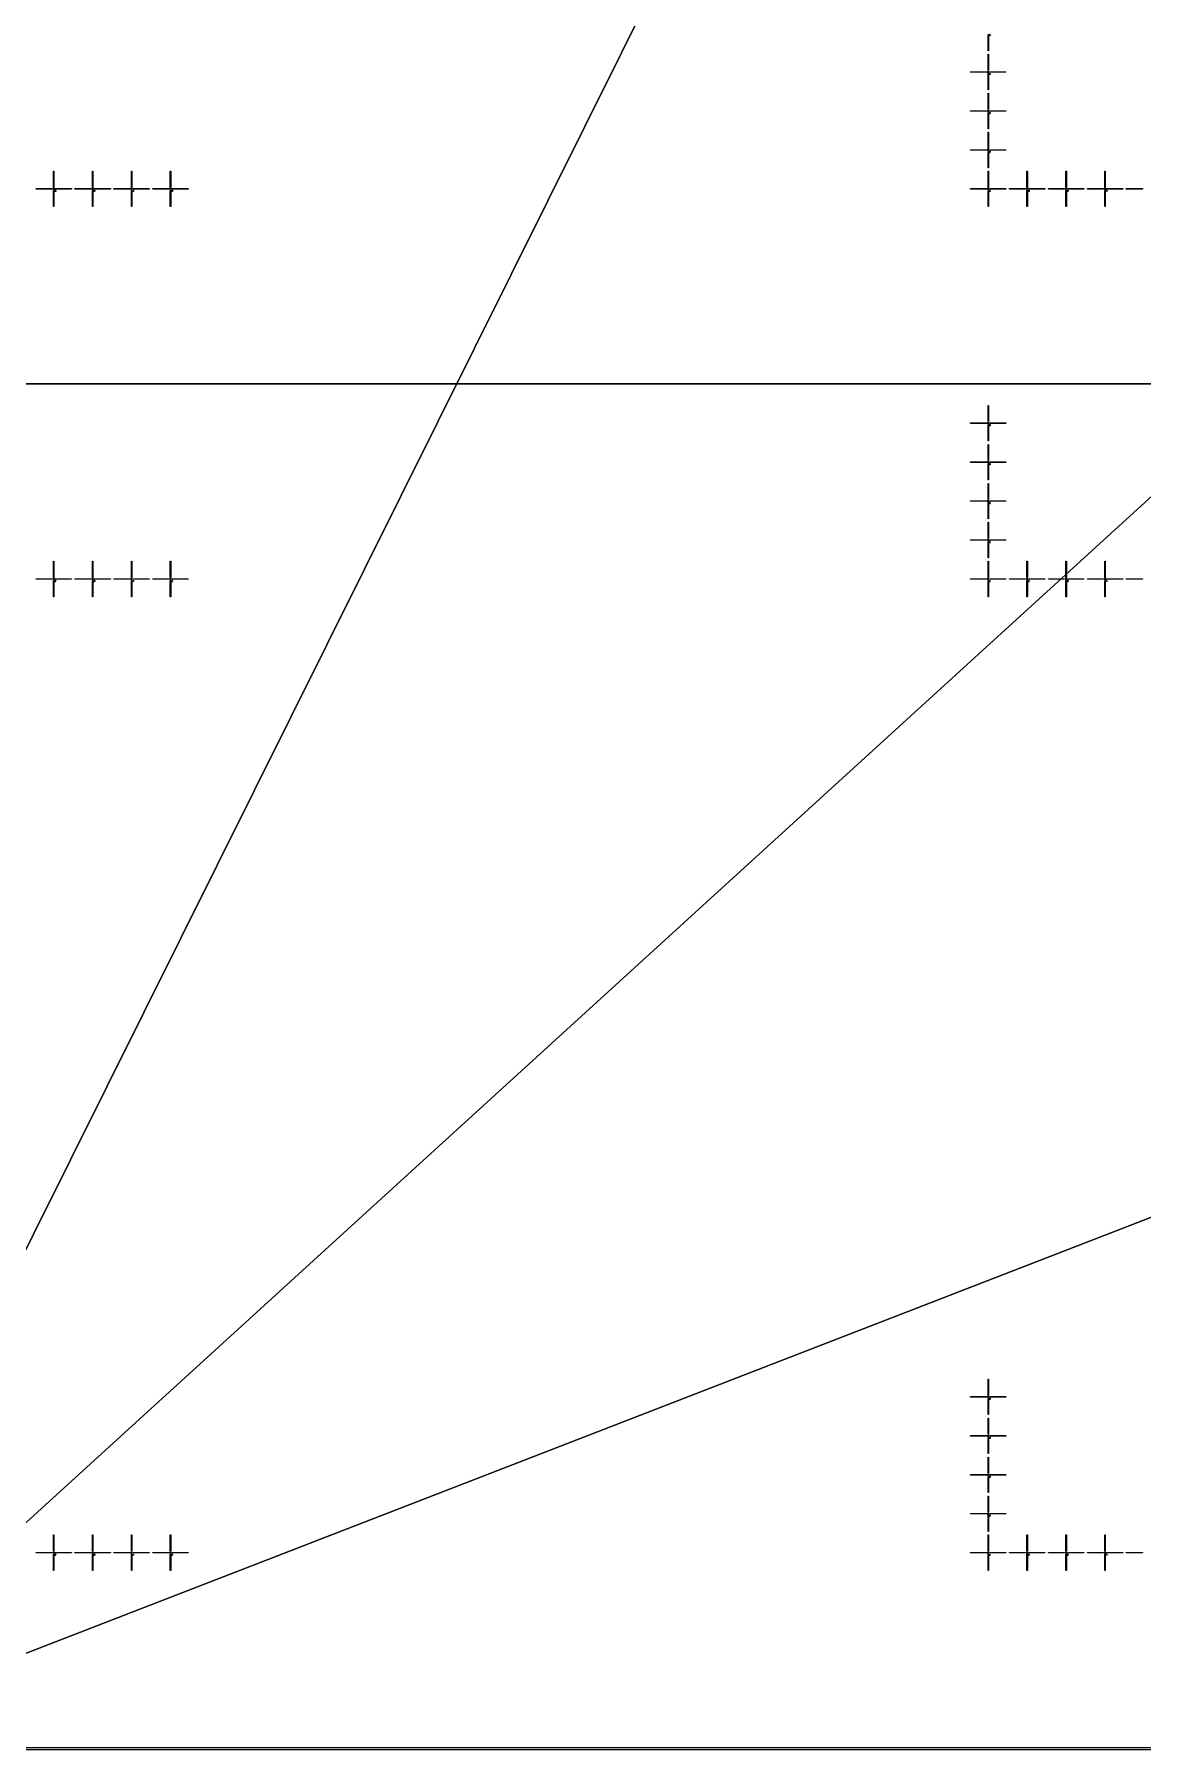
# Model space of a CAD drawing. Extents: x -25400 to 25400, y -24113 to 25400.
# Drawn here: x 1324 to 7017, y 11 to 8810 of the extents above; entities that cross this region are included whole.
import ezdxf

# ---------------------------------------------------------------- set-up
doc = ezdxf.new("R2010")
doc.units = 0
for name, color, linetype in [('L0D0', 2, 'CONTINUOUS'), ('L1D0', 3, 'CONTINUOUS'), ('L3D0', 4, 'CONTINUOUS')]:
    doc.layers.add(name, color=color, linetype=linetype)

msp = doc.modelspace()

# ---------------------------------------------------------------- linework, layer by layer
at = {"layer": 'L0D0'}
for points in [[(0, 0), (1299.037, 14018.85), (6980.558, 14018.85)], [(0, 0), (14229.5, 12971.903), (14229.5, 7078), (18270.424, 7078)]]:
    msp.add_lwpolyline(points, close=True, dxfattribs=at)
for points in [[(14229.5, 12971.903), (0, 0), (6980.558, 14018.85)], [(22900, 0), (0, 0), (18270.424, 7078)]]:
    msp.add_lwpolyline(points, dxfattribs=at)
at = {"layer": 'L1D0'}
for points in [[(6222.25, 8724.85), (6222.25, 8807.85), (6224.75, 8807.85), (6224.75, 8724.85)], [(6229.5, 8805.294), (6229.5, 8808.85), (6233.944, 8808.85), (6233.944, 8807.961), (6230.389, 8807.961), (6230.389, 8806.183), (6233.056, 8806.183), (6233.056, 8805.294)], [(6229.5, 8802.628), (6229.5, 8803.517), (6233.056, 8803.517), (6233.056, 8802.628)], [(6233.056, 8803.517), (6233.056, 8805.294), (6233.944, 8805.294), (6233.944, 8803.517)], [(6222.25, 8623.85), (6222.25, 8706.85), (6224.75, 8706.85), (6224.75, 8623.85)], [(6132.5, 8614.6), (6132.5, 8617.1), (6215.5, 8617.1), (6215.5, 8614.6)], [(6223.3, 8610.85), (6223.3, 8615.65), (6218.5, 8615.65), (6218.5, 8616.05), (6223.3, 8616.05), (6223.3, 8620.85), (6223.7, 8620.85), (6223.7, 8616.05), (6228.5, 8616.05), (6228.5, 8615.65), (6223.7, 8615.65), (6223.7, 8610.85)], [(6222.25, 8524.85), (6222.25, 8607.85), (6224.75, 8607.85), (6224.75, 8524.85)], [(6232.167, 8602.628), (6232.167, 8604.406), (6229.5, 8604.406), (6229.5, 8606.183), (6230.389, 8606.183), (6230.389, 8605.294), (6232.167, 8605.294), (6232.167, 8607.961), (6231.278, 8607.961), (6231.278, 8608.85), (6233.056, 8608.85), (6233.056, 8605.294), (6233.944, 8605.294), (6233.944, 8604.406), (6233.056, 8604.406), (6233.056, 8602.628)], [(6230.389, 8606.183), (6230.389, 8607.961), (6231.278, 8607.961), (6231.278, 8606.183)], [(6231.5, 8614.6), (6231.5, 8617.1), (6314.5, 8617.1), (6314.5, 8614.6)], [(6222.25, 8423.85), (6222.25, 8506.85), (6224.75, 8506.85), (6224.75, 8423.85)], [(6132.5, 8414.6), (6132.5, 8417.1), (6215.5, 8417.1), (6215.5, 8414.6)], [(6223.3, 8410.85), (6223.3, 8415.65), (6218.5, 8415.65), (6218.5, 8416.05), (6223.3, 8416.05), (6223.3, 8420.85), (6223.7, 8420.85), (6223.7, 8416.05), (6228.5, 8416.05), (6228.5, 8415.65), (6223.7, 8415.65), (6223.7, 8410.85)], [(6222.25, 8324.85), (6222.25, 8407.85), (6224.75, 8407.85), (6224.75, 8324.85)], [(6229.5, 8407.961), (6229.5, 8408.85), (6233.056, 8408.85), (6233.056, 8407.961)], [(6229.5, 8402.628), (6229.5, 8403.517), (6233.056, 8403.517), (6233.056, 8402.628)], [(6230.389, 8405.294), (6230.389, 8406.183), (6233.056, 8406.183), (6233.056, 8405.294)], [(6231.5, 8414.6), (6231.5, 8417.1), (6314.5, 8417.1), (6314.5, 8414.6)], [(6233.056, 8406.183), (6233.056, 8407.961), (6233.944, 8407.961), (6233.944, 8406.183)], [(6233.056, 8403.517), (6233.056, 8405.294), (6233.944, 8405.294), (6233.944, 8403.517)], [(6222.25, 8223.85), (6222.25, 8306.85), (6224.75, 8306.85), (6224.75, 8223.85)], [(6132.5, 8214.6), (6132.5, 8217.1), (6215.5, 8217.1), (6215.5, 8214.6)], [(6223.3, 8210.85), (6223.3, 8215.65), (6218.5, 8215.65), (6218.5, 8216.05), (6223.3, 8216.05), (6223.3, 8220.85), (6223.7, 8220.85), (6223.7, 8216.05), (6228.5, 8216.05), (6228.5, 8215.65), (6223.7, 8215.65), (6223.7, 8210.85)], [(6222.25, 8124.85), (6222.25, 8207.85), (6224.75, 8207.85), (6224.75, 8124.85)], [(6229.5, 8207.072), (6229.5, 8207.961), (6230.389, 8207.961), (6230.389, 8207.072)], [(6229.5, 8202.628), (6229.5, 8204.406), (6230.389, 8204.406), (6230.389, 8203.517), (6233.944, 8203.517), (6233.944, 8202.628)], [(6230.389, 8207.961), (6230.389, 8208.85), (6233.056, 8208.85), (6233.056, 8207.961)], [(6230.389, 8204.406), (6230.389, 8205.294), (6232.167, 8205.294), (6232.167, 8204.406)], [(6231.5, 8214.6), (6231.5, 8217.1), (6314.5, 8217.1), (6314.5, 8214.6)], [(6232.167, 8205.294), (6232.167, 8206.183), (6233.056, 8206.183), (6233.056, 8205.294)], [(6233.056, 8206.183), (6233.056, 8207.961), (6233.944, 8207.961), (6233.944, 8206.183)], [(1422.25, 8023.85), (1422.25, 8106.85), (1424.75, 8106.85), (1424.75, 8023.85)], [(1622.25, 8023.85), (1622.25, 8106.85), (1624.75, 8106.85), (1624.75, 8023.85)], [(1822.25, 8023.85), (1822.25, 8106.85), (1824.75, 8106.85), (1824.75, 8023.85)], [(2022.25, 8023.85), (2022.25, 8106.85), (2024.75, 8106.85), (2024.75, 8023.85)], [(6222.25, 8023.85), (6222.25, 8106.85), (6224.75, 8106.85), (6224.75, 8023.85)], [(6422.25, 8023.85), (6422.25, 8106.85), (6424.75, 8106.85), (6424.75, 8023.85)], [(6622.25, 8023.85), (6622.25, 8106.85), (6624.75, 8106.85), (6624.75, 8023.85)], [(6822.25, 8023.85), (6822.25, 8106.85), (6824.75, 8106.85), (6824.75, 8023.85)], [(1332.5, 8014.6), (1332.5, 8017.1), (1415.5, 8017.1), (1415.5, 8014.6)], [(1423.3, 8010.85), (1423.3, 8015.65), (1418.5, 8015.65), (1418.5, 8016.05), (1423.3, 8016.05), (1423.3, 8020.85), (1423.7, 8020.85), (1423.7, 8016.05), (1428.5, 8016.05), (1428.5, 8015.65), (1423.7, 8015.65), (1423.7, 8010.85)], [(1422.25, 7924.85), (1422.25, 8007.85), (1424.75, 8007.85), (1424.75, 7924.85)], [(1429.5, 8007.072), (1429.5, 8007.961), (1430.389, 8007.961), (1430.389, 8007.072)], [(1430.389, 8007.961), (1430.389, 8008.85), (1433.056, 8008.85), (1433.056, 8007.961)], [(1431.5, 8014.6), (1431.5, 8017.1), (1514.5, 8017.1), (1514.5, 8014.6)], [(1433.056, 8006.183), (1433.056, 8007.961), (1433.944, 8007.961), (1433.944, 8006.183)], [(1532.5, 8014.6), (1532.5, 8017.1), (1615.5, 8017.1), (1615.5, 8014.6)], [(1623.3, 8010.85), (1623.3, 8015.65), (1618.5, 8015.65), (1618.5, 8016.05), (1623.3, 8016.05), (1623.3, 8020.85), (1623.7, 8020.85), (1623.7, 8016.05), (1628.5, 8016.05), (1628.5, 8015.65), (1623.7, 8015.65), (1623.7, 8010.85)], [(1622.25, 7924.85), (1622.25, 8007.85), (1624.75, 8007.85), (1624.75, 7924.85)], [(1629.5, 8007.961), (1629.5, 8008.85), (1633.056, 8008.85), (1633.056, 8007.961)], [(1631.5, 8014.6), (1631.5, 8017.1), (1714.5, 8017.1), (1714.5, 8014.6)], [(1633.056, 8006.183), (1633.056, 8007.961), (1633.944, 8007.961), (1633.944, 8006.183)], [(1732.5, 8014.6), (1732.5, 8017.1), (1815.5, 8017.1), (1815.5, 8014.6)], [(1823.3, 8010.85), (1823.3, 8015.65), (1818.5, 8015.65), (1818.5, 8016.05), (1823.3, 8016.05), (1823.3, 8020.85), (1823.7, 8020.85), (1823.7, 8016.05), (1828.5, 8016.05), (1828.5, 8015.65), (1823.7, 8015.65), (1823.7, 8010.85)], [(1822.25, 7924.85), (1822.25, 8007.85), (1824.75, 8007.85), (1824.75, 7924.85)], [(1832.167, 8002.628), (1832.167, 8004.406), (1829.5, 8004.406), (1829.5, 8006.183), (1830.389, 8006.183), (1830.389, 8005.294), (1832.167, 8005.294), (1832.167, 8007.961), (1831.278, 8007.961), (1831.278, 8008.85), (1833.056, 8008.85), (1833.056, 8005.294), (1833.944, 8005.294), (1833.944, 8004.406), (1833.056, 8004.406), (1833.056, 8002.628)], [(1830.389, 8006.183), (1830.389, 8007.961), (1831.278, 8007.961), (1831.278, 8006.183)], [(1831.5, 8014.6), (1831.5, 8017.1), (1914.5, 8017.1), (1914.5, 8014.6)], [(1932.5, 8014.6), (1932.5, 8017.1), (2015.5, 8017.1), (2015.5, 8014.6)], [(2023.3, 8010.85), (2023.3, 8015.65), (2018.5, 8015.65), (2018.5, 8016.05), (2023.3, 8016.05), (2023.3, 8020.85), (2023.7, 8020.85), (2023.7, 8016.05), (2028.5, 8016.05), (2028.5, 8015.65), (2023.7, 8015.65), (2023.7, 8010.85)], [(2022.25, 7924.85), (2022.25, 8007.85), (2024.75, 8007.85), (2024.75, 7924.85)], [(2029.5, 8005.294), (2029.5, 8008.85), (2033.944, 8008.85), (2033.944, 8007.961), (2030.389, 8007.961), (2030.389, 8006.183), (2033.056, 8006.183), (2033.056, 8005.294)], [(2031.5, 8014.6), (2031.5, 8017.1), (2114.5, 8017.1), (2114.5, 8014.6)], [(6132.5, 8014.6), (6132.5, 8017.1), (6215.5, 8017.1), (6215.5, 8014.6)], [(6223.3, 8010.85), (6223.3, 8015.65), (6218.5, 8015.65), (6218.5, 8016.05), (6223.3, 8016.05), (6223.3, 8020.85), (6223.7, 8020.85), (6223.7, 8016.05), (6228.5, 8016.05), (6228.5, 8015.65), (6223.7, 8015.65), (6223.7, 8010.85)], [(6222.25, 7924.85), (6222.25, 8007.85), (6224.75, 8007.85), (6224.75, 7924.85)], [(6230.389, 8002.628), (6230.389, 8003.517), (6231.278, 8003.517), (6231.278, 8007.072), (6230.389, 8007.072), (6230.389, 8007.961), (6231.278, 8007.961), (6231.278, 8008.85), (6232.167, 8008.85), (6232.167, 8003.517), (6233.056, 8003.517), (6233.056, 8002.628)], [(6231.5, 8014.6), (6231.5, 8017.1), (6314.5, 8017.1), (6314.5, 8014.6)], [(6332.5, 8014.6), (6332.5, 8017.1), (6415.5, 8017.1), (6415.5, 8014.6)], [(6423.3, 8010.85), (6423.3, 8015.65), (6418.5, 8015.65), (6418.5, 8016.05), (6423.3, 8016.05), (6423.3, 8020.85), (6423.7, 8020.85), (6423.7, 8016.05), (6428.5, 8016.05), (6428.5, 8015.65), (6423.7, 8015.65), (6423.7, 8010.85)], [(6422.25, 7924.85), (6422.25, 8007.85), (6424.75, 8007.85), (6424.75, 7924.85)], [(6429.5, 8007.072), (6429.5, 8007.961), (6430.389, 8007.961), (6430.389, 8007.072)], [(6430.389, 8007.961), (6430.389, 8008.85), (6433.056, 8008.85), (6433.056, 8007.961)], [(6431.5, 8014.6), (6431.5, 8017.1), (6514.5, 8017.1), (6514.5, 8014.6)], [(6433.056, 8006.183), (6433.056, 8007.961), (6433.944, 8007.961), (6433.944, 8006.183)], [(6532.5, 8014.6), (6532.5, 8017.1), (6615.5, 8017.1), (6615.5, 8014.6)], [(6623.3, 8010.85), (6623.3, 8015.65), (6618.5, 8015.65), (6618.5, 8016.05), (6623.3, 8016.05), (6623.3, 8020.85), (6623.7, 8020.85), (6623.7, 8016.05), (6628.5, 8016.05), (6628.5, 8015.65), (6623.7, 8015.65), (6623.7, 8010.85)], [(6622.25, 7924.85), (6622.25, 8007.85), (6624.75, 8007.85), (6624.75, 7924.85)], [(6629.5, 8007.961), (6629.5, 8008.85), (6633.056, 8008.85), (6633.056, 8007.961)], [(6631.5, 8014.6), (6631.5, 8017.1), (6714.5, 8017.1), (6714.5, 8014.6)], [(6633.056, 8006.183), (6633.056, 8007.961), (6633.944, 8007.961), (6633.944, 8006.183)], [(6732.5, 8014.6), (6732.5, 8017.1), (6815.5, 8017.1), (6815.5, 8014.6)], [(6823.3, 8010.85), (6823.3, 8015.65), (6818.5, 8015.65), (6818.5, 8016.05), (6823.3, 8016.05), (6823.3, 8020.85), (6823.7, 8020.85), (6823.7, 8016.05), (6828.5, 8016.05), (6828.5, 8015.65), (6823.7, 8015.65), (6823.7, 8010.85)], [(6822.25, 7924.85), (6822.25, 8007.85), (6824.75, 8007.85), (6824.75, 7924.85)], [(6832.167, 8002.628), (6832.167, 8004.406), (6829.5, 8004.406), (6829.5, 8006.183), (6830.389, 8006.183), (6830.389, 8005.294), (6832.167, 8005.294), (6832.167, 8007.961), (6831.278, 8007.961), (6831.278, 8008.85), (6833.056, 8008.85), (6833.056, 8005.294), (6833.944, 8005.294), (6833.944, 8004.406), (6833.056, 8004.406), (6833.056, 8002.628)], [(6830.389, 8006.183), (6830.389, 8007.961), (6831.278, 8007.961), (6831.278, 8006.183)], [(6831.5, 8014.6), (6831.5, 8017.1), (6914.5, 8017.1), (6914.5, 8014.6)], [(6932.5, 8014.6), (6932.5, 8017.1), (7015.5, 8017.1), (7015.5, 8014.6)], [(1429.5, 8002.628), (1429.5, 8004.406), (1430.389, 8004.406), (1430.389, 8003.517), (1433.944, 8003.517), (1433.944, 8002.628)], [(1430.389, 8004.406), (1430.389, 8005.294), (1432.167, 8005.294), (1432.167, 8004.406)], [(1432.167, 8005.294), (1432.167, 8006.183), (1433.056, 8006.183), (1433.056, 8005.294)], [(1629.5, 8002.628), (1629.5, 8003.517), (1633.056, 8003.517), (1633.056, 8002.628)], [(1630.389, 8005.294), (1630.389, 8006.183), (1633.056, 8006.183), (1633.056, 8005.294)], [(1633.056, 8003.517), (1633.056, 8005.294), (1633.944, 8005.294), (1633.944, 8003.517)], [(2029.5, 8002.628), (2029.5, 8003.517), (2033.056, 8003.517), (2033.056, 8002.628)], [(2033.056, 8003.517), (2033.056, 8005.294), (2033.944, 8005.294), (2033.944, 8003.517)], [(6429.5, 8002.628), (6429.5, 8004.406), (6430.389, 8004.406), (6430.389, 8003.517), (6433.944, 8003.517), (6433.944, 8002.628)], [(6430.389, 8004.406), (6430.389, 8005.294), (6432.167, 8005.294), (6432.167, 8004.406)], [(6432.167, 8005.294), (6432.167, 8006.183), (6433.056, 8006.183), (6433.056, 8005.294)], [(6629.5, 8002.628), (6629.5, 8003.517), (6633.056, 8003.517), (6633.056, 8002.628)], [(6630.389, 8005.294), (6630.389, 8006.183), (6633.056, 8006.183), (6633.056, 8005.294)], [(6633.056, 8003.517), (6633.056, 8005.294), (6633.944, 8005.294), (6633.944, 8003.517)], [(6222.25, 6820.85), (6222.25, 6903.85), (6224.75, 6903.85), (6224.75, 6820.85)], [(6132.5, 6811.6), (6132.5, 6814.1), (6215.5, 6814.1), (6215.5, 6811.6)], [(6223.3, 6807.85), (6223.3, 6812.65), (6218.5, 6812.65), (6218.5, 6813.05), (6223.3, 6813.05), (6223.3, 6817.85), (6223.7, 6817.85), (6223.7, 6813.05), (6228.5, 6813.05), (6228.5, 6812.65), (6223.7, 6812.65), (6223.7, 6807.85)], [(6222.25, 6721.85), (6222.25, 6804.85), (6224.75, 6804.85), (6224.75, 6721.85)], [(6229.5, 6802.294), (6229.5, 6805.85), (6233.944, 6805.85), (6233.944, 6804.961), (6230.389, 6804.961), (6230.389, 6803.183), (6233.056, 6803.183), (6233.056, 6802.294)], [(6229.5, 6799.628), (6229.5, 6800.517), (6233.056, 6800.517), (6233.056, 6799.628)], [(6231.5, 6811.6), (6231.5, 6814.1), (6314.5, 6814.1), (6314.5, 6811.6)], [(6233.056, 6800.517), (6233.056, 6802.294), (6233.944, 6802.294), (6233.944, 6800.517)], [(6222.25, 6620.85), (6222.25, 6703.85), (6224.75, 6703.85), (6224.75, 6620.85)], [(6132.5, 6611.6), (6132.5, 6614.1), (6215.5, 6614.1), (6215.5, 6611.6)], [(6223.3, 6607.85), (6223.3, 6612.65), (6218.5, 6612.65), (6218.5, 6613.05), (6223.3, 6613.05), (6223.3, 6617.85), (6223.7, 6617.85), (6223.7, 6613.05), (6228.5, 6613.05), (6228.5, 6612.65), (6223.7, 6612.65), (6223.7, 6607.85)], [(6222.25, 6521.85), (6222.25, 6604.85), (6224.75, 6604.85), (6224.75, 6521.85)], [(6232.167, 6599.628), (6232.167, 6601.406), (6229.5, 6601.406), (6229.5, 6603.183), (6230.389, 6603.183), (6230.389, 6602.294), (6232.167, 6602.294), (6232.167, 6604.961), (6231.278, 6604.961), (6231.278, 6605.85), (6233.056, 6605.85), (6233.056, 6602.294), (6233.944, 6602.294), (6233.944, 6601.406), (6233.056, 6601.406), (6233.056, 6599.628)], [(6230.389, 6603.183), (6230.389, 6604.961), (6231.278, 6604.961), (6231.278, 6603.183)], [(6231.5, 6611.6), (6231.5, 6614.1), (6314.5, 6614.1), (6314.5, 6611.6)], [(6222.25, 6420.85), (6222.25, 6503.85), (6224.75, 6503.85), (6224.75, 6420.85)], [(6132.5, 6411.6), (6132.5, 6414.1), (6215.5, 6414.1), (6215.5, 6411.6)], [(6223.3, 6407.85), (6223.3, 6412.65), (6218.5, 6412.65), (6218.5, 6413.05), (6223.3, 6413.05), (6223.3, 6417.85), (6223.7, 6417.85), (6223.7, 6413.05), (6228.5, 6413.05), (6228.5, 6412.65), (6223.7, 6412.65), (6223.7, 6407.85)], [(6222.25, 6321.85), (6222.25, 6404.85), (6224.75, 6404.85), (6224.75, 6321.85)], [(6229.5, 6404.961), (6229.5, 6405.85), (6233.056, 6405.85), (6233.056, 6404.961)], [(6229.5, 6399.628), (6229.5, 6400.517), (6233.056, 6400.517), (6233.056, 6399.628)], [(6230.389, 6402.294), (6230.389, 6403.183), (6233.056, 6403.183), (6233.056, 6402.294)], [(6231.5, 6411.6), (6231.5, 6414.1), (6314.5, 6414.1), (6314.5, 6411.6)], [(6233.056, 6403.183), (6233.056, 6404.961), (6233.944, 6404.961), (6233.944, 6403.183)], [(6233.056, 6400.517), (6233.056, 6402.294), (6233.944, 6402.294), (6233.944, 6400.517)], [(6222.25, 6220.85), (6222.25, 6303.85), (6224.75, 6303.85), (6224.75, 6220.85)], [(6132.5, 6211.6), (6132.5, 6214.1), (6215.5, 6214.1), (6215.5, 6211.6)], [(6223.3, 6207.85), (6223.3, 6212.65), (6218.5, 6212.65), (6218.5, 6213.05), (6223.3, 6213.05), (6223.3, 6217.85), (6223.7, 6217.85), (6223.7, 6213.05), (6228.5, 6213.05), (6228.5, 6212.65), (6223.7, 6212.65), (6223.7, 6207.85)], [(6222.25, 6121.85), (6222.25, 6204.85), (6224.75, 6204.85), (6224.75, 6121.85)], [(6229.5, 6204.072), (6229.5, 6204.961), (6230.389, 6204.961), (6230.389, 6204.072)], [(6229.5, 6199.628), (6229.5, 6201.406), (6230.389, 6201.406), (6230.389, 6200.517), (6233.944, 6200.517), (6233.944, 6199.628)], [(6230.389, 6204.961), (6230.389, 6205.85), (6233.056, 6205.85), (6233.056, 6204.961)], [(6230.389, 6201.406), (6230.389, 6202.294), (6232.167, 6202.294), (6232.167, 6201.406)], [(6231.5, 6211.6), (6231.5, 6214.1), (6314.5, 6214.1), (6314.5, 6211.6)], [(6232.167, 6202.294), (6232.167, 6203.183), (6233.056, 6203.183), (6233.056, 6202.294)], [(6233.056, 6203.183), (6233.056, 6204.961), (6233.944, 6204.961), (6233.944, 6203.183)], [(1422.25, 6020.85), (1422.25, 6103.85), (1424.75, 6103.85), (1424.75, 6020.85)], [(1622.25, 6020.85), (1622.25, 6103.85), (1624.75, 6103.85), (1624.75, 6020.85)], [(1822.25, 6020.85), (1822.25, 6103.85), (1824.75, 6103.85), (1824.75, 6020.85)], [(2022.25, 6020.85), (2022.25, 6103.85), (2024.75, 6103.85), (2024.75, 6020.85)], [(6222.25, 6020.85), (6222.25, 6103.85), (6224.75, 6103.85), (6224.75, 6020.85)], [(6422.25, 6020.85), (6422.25, 6103.85), (6424.75, 6103.85), (6424.75, 6020.85)], [(6622.25, 6020.85), (6622.25, 6103.85), (6624.75, 6103.85), (6624.75, 6020.85)], [(6822.25, 6020.85), (6822.25, 6103.85), (6824.75, 6103.85), (6824.75, 6020.85)], [(1332.5, 6011.6), (1332.5, 6014.1), (1415.5, 6014.1), (1415.5, 6011.6)], [(1423.3, 6007.85), (1423.3, 6012.65), (1418.5, 6012.65), (1418.5, 6013.05), (1423.3, 6013.05), (1423.3, 6017.85), (1423.7, 6017.85), (1423.7, 6013.05), (1428.5, 6013.05), (1428.5, 6012.65), (1423.7, 6012.65), (1423.7, 6007.85)], [(1422.25, 5921.85), (1422.25, 6004.85), (1424.75, 6004.85), (1424.75, 5921.85)], [(1429.5, 6004.072), (1429.5, 6004.961), (1430.389, 6004.961), (1430.389, 6004.072)], [(1429.5, 5999.628), (1429.5, 6001.406), (1430.389, 6001.406), (1430.389, 6000.517), (1433.944, 6000.517), (1433.944, 5999.628)], [(1430.389, 6004.961), (1430.389, 6005.85), (1433.056, 6005.85), (1433.056, 6004.961)], [(1430.389, 6001.406), (1430.389, 6002.294), (1432.167, 6002.294), (1432.167, 6001.406)], [(1431.5, 6011.6), (1431.5, 6014.1), (1514.5, 6014.1), (1514.5, 6011.6)], [(1432.167, 6002.294), (1432.167, 6003.183), (1433.056, 6003.183), (1433.056, 6002.294)], [(1433.056, 6003.183), (1433.056, 6004.961), (1433.944, 6004.961), (1433.944, 6003.183)], [(1532.5, 6011.6), (1532.5, 6014.1), (1615.5, 6014.1), (1615.5, 6011.6)], [(1623.3, 6007.85), (1623.3, 6012.65), (1618.5, 6012.65), (1618.5, 6013.05), (1623.3, 6013.05), (1623.3, 6017.85), (1623.7, 6017.85), (1623.7, 6013.05), (1628.5, 6013.05), (1628.5, 6012.65), (1623.7, 6012.65), (1623.7, 6007.85)], [(1622.25, 5921.85), (1622.25, 6004.85), (1624.75, 6004.85), (1624.75, 5921.85)], [(1629.5, 6004.961), (1629.5, 6005.85), (1633.056, 6005.85), (1633.056, 6004.961)], [(1629.5, 5999.628), (1629.5, 6000.517), (1633.056, 6000.517), (1633.056, 5999.628)], [(1630.389, 6002.294), (1630.389, 6003.183), (1633.056, 6003.183), (1633.056, 6002.294)], [(1631.5, 6011.6), (1631.5, 6014.1), (1714.5, 6014.1), (1714.5, 6011.6)], [(1633.056, 6003.183), (1633.056, 6004.961), (1633.944, 6004.961), (1633.944, 6003.183)], [(1633.056, 6000.517), (1633.056, 6002.294), (1633.944, 6002.294), (1633.944, 6000.517)], [(1732.5, 6011.6), (1732.5, 6014.1), (1815.5, 6014.1), (1815.5, 6011.6)], [(1823.3, 6007.85), (1823.3, 6012.65), (1818.5, 6012.65), (1818.5, 6013.05), (1823.3, 6013.05), (1823.3, 6017.85), (1823.7, 6017.85), (1823.7, 6013.05), (1828.5, 6013.05), (1828.5, 6012.65), (1823.7, 6012.65), (1823.7, 6007.85)], [(1822.25, 5921.85), (1822.25, 6004.85), (1824.75, 6004.85), (1824.75, 5921.85)], [(1832.167, 5999.628), (1832.167, 6001.406), (1829.5, 6001.406), (1829.5, 6003.183), (1830.389, 6003.183), (1830.389, 6002.294), (1832.167, 6002.294), (1832.167, 6004.961), (1831.278, 6004.961), (1831.278, 6005.85), (1833.056, 6005.85), (1833.056, 6002.294), (1833.944, 6002.294), (1833.944, 6001.406), (1833.056, 6001.406), (1833.056, 5999.628)], [(1830.389, 6003.183), (1830.389, 6004.961), (1831.278, 6004.961), (1831.278, 6003.183)], [(1831.5, 6011.6), (1831.5, 6014.1), (1914.5, 6014.1), (1914.5, 6011.6)], [(1932.5, 6011.6), (1932.5, 6014.1), (2015.5, 6014.1), (2015.5, 6011.6)], [(2023.3, 6007.85), (2023.3, 6012.65), (2018.5, 6012.65), (2018.5, 6013.05), (2023.3, 6013.05), (2023.3, 6017.85), (2023.7, 6017.85), (2023.7, 6013.05), (2028.5, 6013.05), (2028.5, 6012.65), (2023.7, 6012.65), (2023.7, 6007.85)], [(2022.25, 5921.85), (2022.25, 6004.85), (2024.75, 6004.85), (2024.75, 5921.85)], [(2029.5, 6002.294), (2029.5, 6005.85), (2033.944, 6005.85), (2033.944, 6004.961), (2030.389, 6004.961), (2030.389, 6003.183), (2033.056, 6003.183), (2033.056, 6002.294)], [(2029.5, 5999.628), (2029.5, 6000.517), (2033.056, 6000.517), (2033.056, 5999.628)], [(2031.5, 6011.6), (2031.5, 6014.1), (2114.5, 6014.1), (2114.5, 6011.6)], [(2033.056, 6000.517), (2033.056, 6002.294), (2033.944, 6002.294), (2033.944, 6000.517)], [(6132.5, 6011.6), (6132.5, 6014.1), (6215.5, 6014.1), (6215.5, 6011.6)], [(6223.3, 6007.85), (6223.3, 6012.65), (6218.5, 6012.65), (6218.5, 6013.05), (6223.3, 6013.05), (6223.3, 6017.85), (6223.7, 6017.85), (6223.7, 6013.05), (6228.5, 6013.05), (6228.5, 6012.65), (6223.7, 6012.65), (6223.7, 6007.85)], [(6222.25, 5921.85), (6222.25, 6004.85), (6224.75, 6004.85), (6224.75, 5921.85)], [(6230.389, 5999.628), (6230.389, 6000.517), (6231.278, 6000.517), (6231.278, 6004.072), (6230.389, 6004.072), (6230.389, 6004.961), (6231.278, 6004.961), (6231.278, 6005.85), (6232.167, 6005.85), (6232.167, 6000.517), (6233.056, 6000.517), (6233.056, 5999.628)], [(6231.5, 6011.6), (6231.5, 6014.1), (6314.5, 6014.1), (6314.5, 6011.6)], [(6332.5, 6011.6), (6332.5, 6014.1), (6415.5, 6014.1), (6415.5, 6011.6)], [(6423.3, 6007.85), (6423.3, 6012.65), (6418.5, 6012.65), (6418.5, 6013.05), (6423.3, 6013.05), (6423.3, 6017.85), (6423.7, 6017.85), (6423.7, 6013.05), (6428.5, 6013.05), (6428.5, 6012.65), (6423.7, 6012.65), (6423.7, 6007.85)], [(6422.25, 5921.85), (6422.25, 6004.85), (6424.75, 6004.85), (6424.75, 5921.85)], [(6429.5, 6004.072), (6429.5, 6004.961), (6430.389, 6004.961), (6430.389, 6004.072)], [(6429.5, 5999.628), (6429.5, 6001.406), (6430.389, 6001.406), (6430.389, 6000.517), (6433.944, 6000.517), (6433.944, 5999.628)], [(6430.389, 6004.961), (6430.389, 6005.85), (6433.056, 6005.85), (6433.056, 6004.961)], [(6430.389, 6001.406), (6430.389, 6002.294), (6432.167, 6002.294), (6432.167, 6001.406)], [(6431.5, 6011.6), (6431.5, 6014.1), (6514.5, 6014.1), (6514.5, 6011.6)], [(6432.167, 6002.294), (6432.167, 6003.183), (6433.056, 6003.183), (6433.056, 6002.294)], [(6433.056, 6003.183), (6433.056, 6004.961), (6433.944, 6004.961), (6433.944, 6003.183)], [(6532.5, 6011.6), (6532.5, 6014.1), (6615.5, 6014.1), (6615.5, 6011.6)], [(6623.3, 6007.85), (6623.3, 6012.65), (6618.5, 6012.65), (6618.5, 6013.05), (6623.3, 6013.05), (6623.3, 6017.85), (6623.7, 6017.85), (6623.7, 6013.05), (6628.5, 6013.05), (6628.5, 6012.65), (6623.7, 6012.65), (6623.7, 6007.85)], [(6622.25, 5921.85), (6622.25, 6004.85), (6624.75, 6004.85), (6624.75, 5921.85)], [(6629.5, 6004.961), (6629.5, 6005.85), (6633.056, 6005.85), (6633.056, 6004.961)], [(6629.5, 5999.628), (6629.5, 6000.517), (6633.056, 6000.517), (6633.056, 5999.628)], [(6630.389, 6002.294), (6630.389, 6003.183), (6633.056, 6003.183), (6633.056, 6002.294)], [(6631.5, 6011.6), (6631.5, 6014.1), (6714.5, 6014.1), (6714.5, 6011.6)], [(6633.056, 6003.183), (6633.056, 6004.961), (6633.944, 6004.961), (6633.944, 6003.183)], [(6633.056, 6000.517), (6633.056, 6002.294), (6633.944, 6002.294), (6633.944, 6000.517)], [(6732.5, 6011.6), (6732.5, 6014.1), (6815.5, 6014.1), (6815.5, 6011.6)], [(6823.3, 6007.85), (6823.3, 6012.65), (6818.5, 6012.65), (6818.5, 6013.05), (6823.3, 6013.05), (6823.3, 6017.85), (6823.7, 6017.85), (6823.7, 6013.05), (6828.5, 6013.05), (6828.5, 6012.65), (6823.7, 6012.65), (6823.7, 6007.85)], [(6822.25, 5921.85), (6822.25, 6004.85), (6824.75, 6004.85), (6824.75, 5921.85)], [(6832.167, 5999.628), (6832.167, 6001.406), (6829.5, 6001.406), (6829.5, 6003.183), (6830.389, 6003.183), (6830.389, 6002.294), (6832.167, 6002.294), (6832.167, 6004.961), (6831.278, 6004.961), (6831.278, 6005.85), (6833.056, 6005.85), (6833.056, 6002.294), (6833.944, 6002.294), (6833.944, 6001.406), (6833.056, 6001.406), (6833.056, 5999.628)], [(6830.389, 6003.183), (6830.389, 6004.961), (6831.278, 6004.961), (6831.278, 6003.183)], [(6831.5, 6011.6), (6831.5, 6014.1), (6914.5, 6014.1), (6914.5, 6011.6)], [(6932.5, 6011.6), (6932.5, 6014.1), (7015.5, 6014.1), (7015.5, 6011.6)], [(6222.25, 1820.85), (6222.25, 1903.85), (6224.75, 1903.85), (6224.75, 1820.85)], [(6132.5, 1811.6), (6132.5, 1814.1), (6215.5, 1814.1), (6215.5, 1811.6)], [(6223.3, 1807.85), (6223.3, 1812.65), (6218.5, 1812.65), (6218.5, 1813.05), (6223.3, 1813.05), (6223.3, 1817.85), (6223.7, 1817.85), (6223.7, 1813.05), (6228.5, 1813.05), (6228.5, 1812.65), (6223.7, 1812.65), (6223.7, 1807.85)], [(6222.25, 1721.85), (6222.25, 1804.85), (6224.75, 1804.85), (6224.75, 1721.85)], [(6229.5, 1802.294), (6229.5, 1805.85), (6233.944, 1805.85), (6233.944, 1804.961), (6230.389, 1804.961), (6230.389, 1803.183), (6233.056, 1803.183), (6233.056, 1802.294)], [(6229.5, 1799.628), (6229.5, 1800.517), (6233.056, 1800.517), (6233.056, 1799.628)], [(6231.5, 1811.6), (6231.5, 1814.1), (6314.5, 1814.1), (6314.5, 1811.6)], [(6233.056, 1800.517), (6233.056, 1802.294), (6233.944, 1802.294), (6233.944, 1800.517)], [(6222.25, 1620.85), (6222.25, 1703.85), (6224.75, 1703.85), (6224.75, 1620.85)], [(6132.5, 1611.6), (6132.5, 1614.1), (6215.5, 1614.1), (6215.5, 1611.6)], [(6223.3, 1607.85), (6223.3, 1612.65), (6218.5, 1612.65), (6218.5, 1613.05), (6223.3, 1613.05), (6223.3, 1617.85), (6223.7, 1617.85), (6223.7, 1613.05), (6228.5, 1613.05), (6228.5, 1612.65), (6223.7, 1612.65), (6223.7, 1607.85)], [(6222.25, 1521.85), (6222.25, 1604.85), (6224.75, 1604.85), (6224.75, 1521.85)], [(6232.167, 1599.628), (6232.167, 1601.406), (6229.5, 1601.406), (6229.5, 1603.183), (6230.389, 1603.183), (6230.389, 1602.294), (6232.167, 1602.294), (6232.167, 1604.961), (6231.278, 1604.961), (6231.278, 1605.85), (6233.056, 1605.85), (6233.056, 1602.294), (6233.944, 1602.294), (6233.944, 1601.406), (6233.056, 1601.406), (6233.056, 1599.628)], [(6230.389, 1603.183), (6230.389, 1604.961), (6231.278, 1604.961), (6231.278, 1603.183)], [(6231.5, 1611.6), (6231.5, 1614.1), (6314.5, 1614.1), (6314.5, 1611.6)], [(6222.25, 1420.85), (6222.25, 1503.85), (6224.75, 1503.85), (6224.75, 1420.85)], [(6132.5, 1411.6), (6132.5, 1414.1), (6215.5, 1414.1), (6215.5, 1411.6)], [(6223.3, 1407.85), (6223.3, 1412.65), (6218.5, 1412.65), (6218.5, 1413.05), (6223.3, 1413.05), (6223.3, 1417.85), (6223.7, 1417.85), (6223.7, 1413.05), (6228.5, 1413.05), (6228.5, 1412.65), (6223.7, 1412.65), (6223.7, 1407.85)], [(6231.5, 1411.6), (6231.5, 1414.1), (6314.5, 1414.1), (6314.5, 1411.6)], [(6222.25, 1321.85), (6222.25, 1404.85), (6224.75, 1404.85), (6224.75, 1321.85)], [(6229.5, 1404.961), (6229.5, 1405.85), (6233.056, 1405.85), (6233.056, 1404.961)], [(6229.5, 1399.628), (6229.5, 1400.517), (6233.056, 1400.517), (6233.056, 1399.628)], [(6230.389, 1402.294), (6230.389, 1403.183), (6233.056, 1403.183), (6233.056, 1402.294)], [(6233.056, 1403.183), (6233.056, 1404.961), (6233.944, 1404.961), (6233.944, 1403.183)], [(6233.056, 1400.517), (6233.056, 1402.294), (6233.944, 1402.294), (6233.944, 1400.517)], [(6222.25, 1220.85), (6222.25, 1303.85), (6224.75, 1303.85), (6224.75, 1220.85)], [(6132.5, 1211.6), (6132.5, 1214.1), (6215.5, 1214.1), (6215.5, 1211.6)], [(6223.3, 1207.85), (6223.3, 1212.65), (6218.5, 1212.65), (6218.5, 1213.05), (6223.3, 1213.05), (6223.3, 1217.85), (6223.7, 1217.85), (6223.7, 1213.05), (6228.5, 1213.05), (6228.5, 1212.65), (6223.7, 1212.65), (6223.7, 1207.85)], [(6222.25, 1121.85), (6222.25, 1204.85), (6224.75, 1204.85), (6224.75, 1121.85)], [(6229.5, 1204.072), (6229.5, 1204.961), (6230.389, 1204.961), (6230.389, 1204.072)], [(6229.5, 1199.628), (6229.5, 1201.406), (6230.389, 1201.406), (6230.389, 1200.517), (6233.944, 1200.517), (6233.944, 1199.628)], [(6230.389, 1204.961), (6230.389, 1205.85), (6233.056, 1205.85), (6233.056, 1204.961)], [(6230.389, 1201.406), (6230.389, 1202.294), (6232.167, 1202.294), (6232.167, 1201.406)], [(6231.5, 1211.6), (6231.5, 1214.1), (6314.5, 1214.1), (6314.5, 1211.6)], [(6232.167, 1202.294), (6232.167, 1203.183), (6233.056, 1203.183), (6233.056, 1202.294)], [(6233.056, 1203.183), (6233.056, 1204.961), (6233.944, 1204.961), (6233.944, 1203.183)], [(1422.25, 1020.85), (1422.25, 1103.85), (1424.75, 1103.85), (1424.75, 1020.85)], [(1622.25, 1020.85), (1622.25, 1103.85), (1624.75, 1103.85), (1624.75, 1020.85)], [(1822.25, 1020.85), (1822.25, 1103.85), (1824.75, 1103.85), (1824.75, 1020.85)], [(2022.25, 1020.85), (2022.25, 1103.85), (2024.75, 1103.85), (2024.75, 1020.85)], [(6222.25, 1020.85), (6222.25, 1103.85), (6224.75, 1103.85), (6224.75, 1020.85)], [(6422.25, 1020.85), (6422.25, 1103.85), (6424.75, 1103.85), (6424.75, 1020.85)], [(6622.25, 1020.85), (6622.25, 1103.85), (6624.75, 1103.85), (6624.75, 1020.85)], [(6822.25, 1020.85), (6822.25, 1103.85), (6824.75, 1103.85), (6824.75, 1020.85)], [(1332.5, 1011.6), (1332.5, 1014.1), (1415.5, 1014.1), (1415.5, 1011.6)], [(1423.3, 1007.85), (1423.3, 1012.65), (1418.5, 1012.65), (1418.5, 1013.05), (1423.3, 1013.05), (1423.3, 1017.85), (1423.7, 1017.85), (1423.7, 1013.05), (1428.5, 1013.05), (1428.5, 1012.65), (1423.7, 1012.65), (1423.7, 1007.85)], [(1422.25, 921.85), (1422.25, 1004.85), (1424.75, 1004.85), (1424.75, 921.85)], [(1429.5, 1004.072), (1429.5, 1004.961), (1430.389, 1004.961), (1430.389, 1004.072)], [(1429.5, 999.628), (1429.5, 1001.406), (1430.389, 1001.406), (1430.389, 1000.517), (1433.944, 1000.517), (1433.944, 999.628)], [(1430.389, 1004.961), (1430.389, 1005.85), (1433.056, 1005.85), (1433.056, 1004.961)], [(1430.389, 1001.406), (1430.389, 1002.294), (1432.167, 1002.294), (1432.167, 1001.406)], [(1431.5, 1011.6), (1431.5, 1014.1), (1514.5, 1014.1), (1514.5, 1011.6)], [(1432.167, 1002.294), (1432.167, 1003.183), (1433.056, 1003.183), (1433.056, 1002.294)], [(1433.056, 1003.183), (1433.056, 1004.961), (1433.944, 1004.961), (1433.944, 1003.183)], [(1532.5, 1011.6), (1532.5, 1014.1), (1615.5, 1014.1), (1615.5, 1011.6)], [(1623.3, 1007.85), (1623.3, 1012.65), (1618.5, 1012.65), (1618.5, 1013.05), (1623.3, 1013.05), (1623.3, 1017.85), (1623.7, 1017.85), (1623.7, 1013.05), (1628.5, 1013.05), (1628.5, 1012.65), (1623.7, 1012.65), (1623.7, 1007.85)], [(1622.25, 921.85), (1622.25, 1004.85), (1624.75, 1004.85), (1624.75, 921.85)], [(1629.5, 1004.961), (1629.5, 1005.85), (1633.056, 1005.85), (1633.056, 1004.961)], [(1629.5, 999.628), (1629.5, 1000.517), (1633.056, 1000.517), (1633.056, 999.628)], [(1630.389, 1002.294), (1630.389, 1003.183), (1633.056, 1003.183), (1633.056, 1002.294)], [(1631.5, 1011.6), (1631.5, 1014.1), (1714.5, 1014.1), (1714.5, 1011.6)], [(1633.056, 1003.183), (1633.056, 1004.961), (1633.944, 1004.961), (1633.944, 1003.183)], [(1633.056, 1000.517), (1633.056, 1002.294), (1633.944, 1002.294), (1633.944, 1000.517)], [(1732.5, 1011.6), (1732.5, 1014.1), (1815.5, 1014.1), (1815.5, 1011.6)], [(1823.3, 1007.85), (1823.3, 1012.65), (1818.5, 1012.65), (1818.5, 1013.05), (1823.3, 1013.05), (1823.3, 1017.85), (1823.7, 1017.85), (1823.7, 1013.05), (1828.5, 1013.05), (1828.5, 1012.65), (1823.7, 1012.65), (1823.7, 1007.85)], [(1822.25, 921.85), (1822.25, 1004.85), (1824.75, 1004.85), (1824.75, 921.85)], [(1832.167, 999.628), (1832.167, 1001.406), (1829.5, 1001.406), (1829.5, 1003.183), (1830.389, 1003.183), (1830.389, 1002.294), (1832.167, 1002.294), (1832.167, 1004.961), (1831.278, 1004.961), (1831.278, 1005.85), (1833.056, 1005.85), (1833.056, 1002.294), (1833.944, 1002.294), (1833.944, 1001.406), (1833.056, 1001.406), (1833.056, 999.628)], [(1830.389, 1003.183), (1830.389, 1004.961), (1831.278, 1004.961), (1831.278, 1003.183)], [(1831.5, 1011.6), (1831.5, 1014.1), (1914.5, 1014.1), (1914.5, 1011.6)], [(1932.5, 1011.6), (1932.5, 1014.1), (2015.5, 1014.1), (2015.5, 1011.6)], [(2023.3, 1007.85), (2023.3, 1012.65), (2018.5, 1012.65), (2018.5, 1013.05), (2023.3, 1013.05), (2023.3, 1017.85), (2023.7, 1017.85), (2023.7, 1013.05), (2028.5, 1013.05), (2028.5, 1012.65), (2023.7, 1012.65), (2023.7, 1007.85)], [(2022.25, 921.85), (2022.25, 1004.85), (2024.75, 1004.85), (2024.75, 921.85)], [(2029.5, 1002.294), (2029.5, 1005.85), (2033.944, 1005.85), (2033.944, 1004.961), (2030.389, 1004.961), (2030.389, 1003.183), (2033.056, 1003.183), (2033.056, 1002.294)], [(2029.5, 999.628), (2029.5, 1000.517), (2033.056, 1000.517), (2033.056, 999.628)], [(2031.5, 1011.6), (2031.5, 1014.1), (2114.5, 1014.1), (2114.5, 1011.6)], [(2033.056, 1000.517), (2033.056, 1002.294), (2033.944, 1002.294), (2033.944, 1000.517)], [(6132.5, 1011.6), (6132.5, 1014.1), (6215.5, 1014.1), (6215.5, 1011.6)], [(6223.3, 1007.85), (6223.3, 1012.65), (6218.5, 1012.65), (6218.5, 1013.05), (6223.3, 1013.05), (6223.3, 1017.85), (6223.7, 1017.85), (6223.7, 1013.05), (6228.5, 1013.05), (6228.5, 1012.65), (6223.7, 1012.65), (6223.7, 1007.85)], [(6222.25, 921.85), (6222.25, 1004.85), (6224.75, 1004.85), (6224.75, 921.85)], [(6230.389, 999.628), (6230.389, 1000.517), (6231.278, 1000.517), (6231.278, 1004.072), (6230.389, 1004.072), (6230.389, 1004.961), (6231.278, 1004.961), (6231.278, 1005.85), (6232.167, 1005.85), (6232.167, 1000.517), (6233.056, 1000.517), (6233.056, 999.628)], [(6231.5, 1011.6), (6231.5, 1014.1), (6314.5, 1014.1), (6314.5, 1011.6)], [(6332.5, 1011.6), (6332.5, 1014.1), (6415.5, 1014.1), (6415.5, 1011.6)], [(6423.3, 1007.85), (6423.3, 1012.65), (6418.5, 1012.65), (6418.5, 1013.05), (6423.3, 1013.05), (6423.3, 1017.85), (6423.7, 1017.85), (6423.7, 1013.05), (6428.5, 1013.05), (6428.5, 1012.65), (6423.7, 1012.65), (6423.7, 1007.85)], [(6422.25, 921.85), (6422.25, 1004.85), (6424.75, 1004.85), (6424.75, 921.85)], [(6429.5, 1004.072), (6429.5, 1004.961), (6430.389, 1004.961), (6430.389, 1004.072)], [(6429.5, 999.628), (6429.5, 1001.406), (6430.389, 1001.406), (6430.389, 1000.517), (6433.944, 1000.517), (6433.944, 999.628)], [(6430.389, 1004.961), (6430.389, 1005.85), (6433.056, 1005.85), (6433.056, 1004.961)], [(6430.389, 1001.406), (6430.389, 1002.294), (6432.167, 1002.294), (6432.167, 1001.406)], [(6431.5, 1011.6), (6431.5, 1014.1), (6514.5, 1014.1), (6514.5, 1011.6)], [(6432.167, 1002.294), (6432.167, 1003.183), (6433.056, 1003.183), (6433.056, 1002.294)], [(6433.056, 1003.183), (6433.056, 1004.961), (6433.944, 1004.961), (6433.944, 1003.183)], [(6532.5, 1011.6), (6532.5, 1014.1), (6615.5, 1014.1), (6615.5, 1011.6)], [(6623.3, 1007.85), (6623.3, 1012.65), (6618.5, 1012.65), (6618.5, 1013.05), (6623.3, 1013.05), (6623.3, 1017.85), (6623.7, 1017.85), (6623.7, 1013.05), (6628.5, 1013.05), (6628.5, 1012.65), (6623.7, 1012.65), (6623.7, 1007.85)], [(6622.25, 921.85), (6622.25, 1004.85), (6624.75, 1004.85), (6624.75, 921.85)], [(6629.5, 1004.961), (6629.5, 1005.85), (6633.056, 1005.85), (6633.056, 1004.961)], [(6629.5, 999.628), (6629.5, 1000.517), (6633.056, 1000.517), (6633.056, 999.628)], [(6630.389, 1002.294), (6630.389, 1003.183), (6633.056, 1003.183), (6633.056, 1002.294)], [(6631.5, 1011.6), (6631.5, 1014.1), (6714.5, 1014.1), (6714.5, 1011.6)], [(6633.056, 1003.183), (6633.056, 1004.961), (6633.944, 1004.961), (6633.944, 1003.183)], [(6633.056, 1000.517), (6633.056, 1002.294), (6633.944, 1002.294), (6633.944, 1000.517)], [(6732.5, 1011.6), (6732.5, 1014.1), (6815.5, 1014.1), (6815.5, 1011.6)], [(6823.3, 1007.85), (6823.3, 1012.65), (6818.5, 1012.65), (6818.5, 1013.05), (6823.3, 1013.05), (6823.3, 1017.85), (6823.7, 1017.85), (6823.7, 1013.05), (6828.5, 1013.05), (6828.5, 1012.65), (6823.7, 1012.65), (6823.7, 1007.85)], [(6822.25, 921.85), (6822.25, 1004.85), (6824.75, 1004.85), (6824.75, 921.85)], [(6832.167, 999.628), (6832.167, 1001.406), (6829.5, 1001.406), (6829.5, 1003.183), (6830.389, 1003.183), (6830.389, 1002.294), (6832.167, 1002.294), (6832.167, 1004.961), (6831.278, 1004.961), (6831.278, 1005.85), (6833.056, 1005.85), (6833.056, 1002.294), (6833.944, 1002.294), (6833.944, 1001.406), (6833.056, 1001.406), (6833.056, 999.628)], [(6830.389, 1003.183), (6830.389, 1004.961), (6831.278, 1004.961), (6831.278, 1003.183)], [(6831.5, 1011.6), (6831.5, 1014.1), (6914.5, 1014.1), (6914.5, 1011.6)], [(6932.5, 1011.6), (6932.5, 1014.1), (7015.5, 1014.1), (7015.5, 1011.6)]]:
    msp.add_lwpolyline(points, close=True, dxfattribs=at)
at = {"layer": 'L3D0'}
for points in [[(-20788.5, 7015.85), (14226.5, 7015.85), (14226.5, 14015.85), (7226.5, 14015.85), (7226.5, 7015.85), (7223.5, 7015.85), (7223.5, 14015.85), (223.5, 14015.85), (223.5, 7015.85), (220.5, 7015.85), (220.5, 14015.85), (-6779.5, 14015.85)], [(-20788.5, 12.85), (21229.5, 12.85), (21229.5, 7012.85), (14229.5, 7012.85), (14229.5, 12.85), (14226.5, 12.85), (14226.5, 7012.85), (7226.5, 7012.85), (7226.5, 12.85), (7223.5, 12.85), (7223.5, 7012.85), (223.5, 7012.85), (223.5, 12.85), (220.5, 12.85), (220.5, 7012.85), (-6779.5, 7012.85)]]:
    msp.add_lwpolyline(points, dxfattribs=at)

doc.saveas('drawing.dxf')
